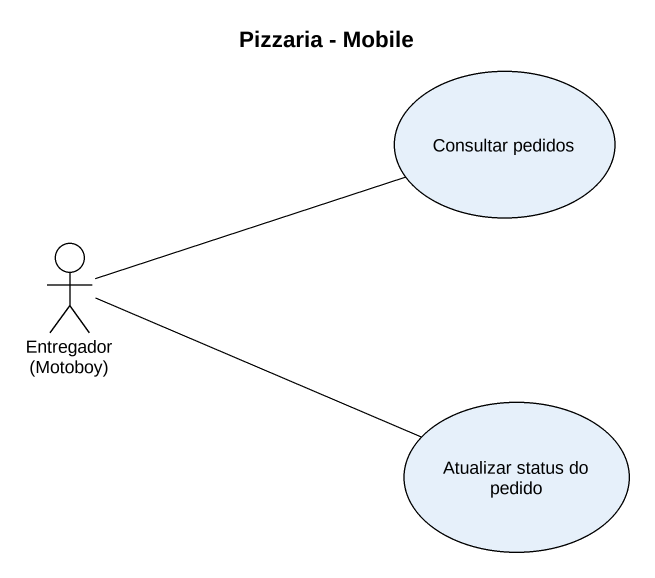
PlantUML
@startuml
title Pizzaria - Mobile
usecase "Consultar pedidos" as Consultar_pedidos
actor "Entregador (Motoboy)" as Entregador_Motoboy
usecase "Atualizar status do pedido" as Atualizar_status_do_pedido
Entregador_Motoboy -right- Consultar_pedidos
Entregador_Motoboy -right- Atualizar_status_do_pedido
@enduml
